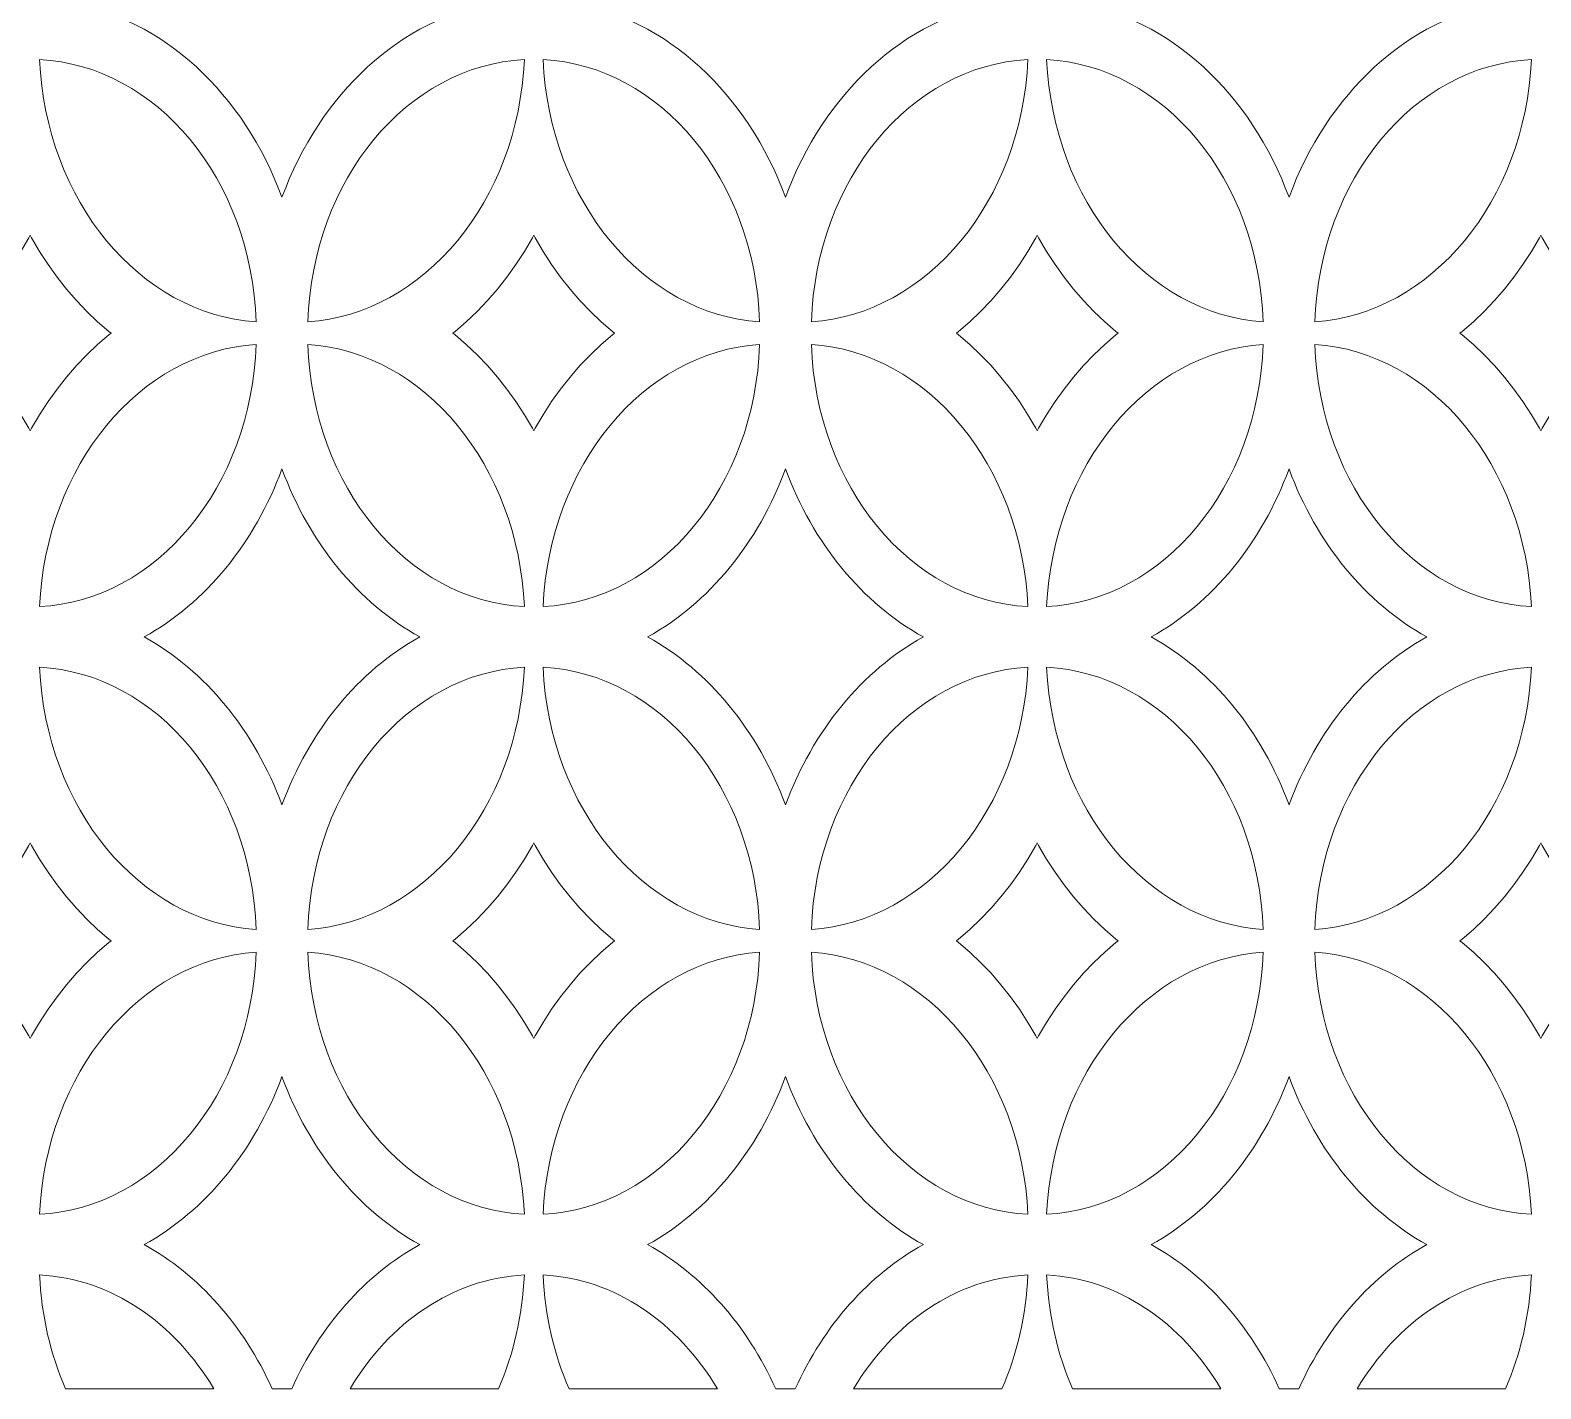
# Model space of a CAD drawing. Header units: millimetres. Extents: x -1200 to 1200, y -590 to 590.
# Drawn here: x -674 to -31, y -590 to -12 of the extents above; entities that cross this region are included whole.
import ezdxf

# ---------------------------------------------------------------- set-up
doc = ezdxf.new("R2010")
doc.units = ezdxf.units.MM
doc.header["$MEASUREMENT"] = 0
doc.layers.add('Layer 1', color=7, linetype='Continuous')

msp = doc.modelspace()

# ---------------------------------------------------------------- linework, layer by layer
at = {"layer": 'Layer 1', "color": 250, "lineweight": 20}
for points, knots in [([(-566.4769, 82.8927), (-550.2443, 38.8573), (-516.0277, 6.6528), (-475.1408, -0.0266), (-516.0319, -6.706), (-550.2443, -38.9105), (-566.4769, -82.9459), (-582.7095, -38.9105), (-616.9219, -6.706), (-657.813, -0.0266), (-616.9219, 6.6528), (-582.7095, 38.8573), (-566.4769, 82.8927)], [0, 0, 0, 0, 0.25, 0.25, 0.25, 0.5, 0.5, 0.5, 0.75, 0.75, 0.75, 1, 1, 1, 1]), ([(-260.8259, -0.0266), (-301.7128, -6.706), (-335.9294, -38.9105), (-352.1578, -82.9459), (-368.3862, -38.9105), (-402.607, -6.706), (-443.4897, -0.0266), (-443.4897, -0.0266), (-443.4982, -0.0266), (-443.4982, -0.0266), (-402.607, 6.6528), (-368.3862, 38.8573), (-352.1578, 82.8927), (-335.9299, 38.8588), (-301.7151, 6.655), (-260.8259, -0.0266)], [0, 0, 0, 0, 0.2, 0.2, 0.2, 0.4, 0.4, 0.4, 0.6, 0.6, 0.6, 0.8, 0.8, 0.8, 1, 1, 1, 1]), ([(-137.8429, 82.8927), (-121.606, 38.8573), (-87.3937, 6.6528), (-46.5026, -0.0266), (-87.3937, -6.706), (-121.606, -38.9105), (-137.8429, -82.9459), (-154.0756, -38.9105), (-188.2837, -6.706), (-229.1748, -0.0266), (-188.2837, 6.6528), (-154.0756, 38.8573), (-137.8429, 82.8927)], [0, 0, 0, 0, 0.25, 0.25, 0.25, 0.5, 0.5, 0.5, 0.75, 0.75, 0.75, 1, 1, 1, 1]), ([(-669.6398, -24.3336), (-619.6782, -26.8009), (-579.5292, -75.3993), (-577.4853, -135.8957), (-627.1331, -132.5922), (-666.9217, -84.4325), (-669.6398, -24.3336)], [0, 0, 0, 0, 0.5, 0.5, 0.5, 1, 1, 1, 1]), ([(-463.3055, -24.3336), (-466.028, -84.4325), (-505.8166, -132.5922), (-555.4643, -135.8957), (-553.4247, -75.3993), (-513.2756, -26.8009), (-463.3055, -24.3336)], [0, 0, 0, 0, 0.5, 0.5, 0.5, 1, 1, 1, 1]), ([(-455.3249, -24.3336), (-405.3591, -26.8009), (-365.2101, -75.3993), (-363.1662, -135.8957), (-412.8182, -132.5922), (-452.6025, -84.4325), (-455.3249, -24.3336)], [0, 0, 0, 0, 0.5, 0.5, 0.5, 1, 1, 1, 1]), ([(-248.9907, -24.3336), (-251.7131, -84.4325), (-291.5017, -132.5922), (-341.1495, -135.8957), (-339.1055, -75.3993), (-298.9565, -26.8009), (-248.9907, -24.3336)], [0, 0, 0, 0, 0.5, 0.5, 0.5, 1, 1, 1, 1]), ([(-241.0058, -24.3336), (-191.0442, -26.8009), (-150.8909, -75.3993), (-148.8513, -135.8957), (-198.499, -132.5922), (-238.2877, -84.4325), (-241.0058, -24.3336)], [0, 0, 0, 0, 0.5, 0.5, 0.5, 1, 1, 1, 1]), ([(-34.6758, -24.3336), (-37.394, -84.4325), (-77.1826, -132.5922), (-126.8304, -135.8957), (-124.7907, -75.3993), (-84.6374, -26.8009), (-34.6758, -24.3336)], [0, 0, 0, 0, 0.5, 0.5, 0.5, 1, 1, 1, 1]), ([(-640.1726, -139.9994), (-640.1726, -139.9994), (-639.2481, -140.7221), (-639.2481, -140.7221), (-639.2481, -140.7221), (-640.1726, -141.4395), (-640.1726, -141.4395), (-640.1726, -141.4395), (-644.9431, -145.5483), (-644.9431, -145.5483), (-644.9431, -145.5483), (-649.5398, -149.9256), (-649.5398, -149.9256), (-649.5398, -149.9256), (-653.9542, -154.5557), (-653.9542, -154.5557), (-653.9542, -154.5557), (-658.182, -159.4285), (-658.182, -159.4285), (-658.182, -159.4285), (-662.2147, -164.5438), (-662.2147, -164.5438), (-662.2147, -164.5438), (-666.0354, -169.8914), (-666.0354, -169.8914), (-666.0354, -169.8914), (-669.644, -175.4507), (-669.644, -175.4507), (-669.644, -175.4507), (-673.0407, -181.2319), (-673.0407, -181.2319), (-673.0407, -181.2319), (-673.6343, -182.3572), (-673.6343, -182.3572), (-673.6343, -182.3572), (-674.228, -181.2319), (-674.228, -181.2319), (-674.228, -181.2319), (-677.6247, -175.4507), (-677.6247, -175.4507), (-677.6247, -175.4507), (-681.2291, -169.8914), (-681.2291, -169.8914), (-681.2291, -169.8914), (-685.0625, -164.5438), (-685.0625, -164.5438), (-685.0625, -164.5438), (-689.091, -159.4285), (-689.091, -159.4285), (-689.091, -159.4285), (-693.3103, -154.5505), (-693.3103, -154.5505), (-693.3103, -154.5505), (-697.7289, -149.9256), (-697.7289, -149.9256), (-697.7289, -149.9256), (-702.3256, -145.5483), (-702.3256, -145.5483), (-702.3256, -145.5483), (-707.0962, -141.4395), (-707.0962, -141.4395), (-707.0962, -141.4395), (-708.0248, -140.7221), (-708.0248, -140.7221), (-708.0248, -140.7221), (-707.0962, -139.9994), (-707.0962, -139.9994), (-707.0962, -139.9994), (-702.3256, -135.8957), (-702.3256, -135.8957), (-702.3256, -135.8957), (-697.7289, -131.5237), (-697.7289, -131.5237), (-697.7289, -131.5237), (-693.3103, -126.8987), (-693.3103, -126.8987), (-693.3103, -126.8987), (-689.091, -122.0156), (-689.091, -122.0156), (-689.091, -122.0156), (-685.0625, -116.8951), (-685.0625, -116.8951), (-685.0625, -116.8951), (-681.2291, -111.5526), (-681.2291, -111.5526), (-681.2291, -111.5526), (-677.6247, -105.9882), (-677.6247, -105.9882), (-677.6247, -105.9882), (-674.228, -100.2122), (-674.228, -100.2122), (-674.228, -100.2122), (-673.6343, -99.0972), (-673.6343, -99.0972), (-673.6343, -99.0972), (-673.0407, -100.2122), (-673.0407, -100.2122), (-673.0407, -100.2122), (-669.644, -105.9882), (-669.644, -105.9882), (-669.644, -105.9882), (-666.0354, -111.5526), (-666.0354, -111.5526), (-666.0354, -111.5526), (-662.2147, -116.9003), (-662.2147, -116.9003), (-662.2147, -116.9003), (-658.182, -122.0156), (-658.182, -122.0156), (-658.182, -122.0156), (-653.9542, -126.8936), (-653.9542, -126.8936), (-653.9542, -126.8936), (-649.5398, -131.5237), (-649.5398, -131.5237), (-649.5398, -131.5237), (-644.9431, -135.8957), (-644.9431, -135.8957), (-644.9431, -135.8957), (-640.1726, -139.9994), (-640.1726, -139.9994)], [0, 0, 0, 0, 0.025, 0.025, 0.025, 0.05, 0.05, 0.05, 0.075, 0.075, 0.075, 0.1, 0.1, 0.1, 0.125, 0.125, 0.125, 0.15, 0.15, 0.15, 0.175, 0.175, 0.175, 0.2, 0.2, 0.2, 0.225, 0.225, 0.225, 0.25, 0.25, 0.25, 0.275, 0.275, 0.275, 0.3, 0.3, 0.3, 0.325, 0.325, 0.325, 0.35, 0.35, 0.35, 0.375, 0.375, 0.375, 0.4, 0.4, 0.4, 0.425, 0.425, 0.425, 0.45, 0.45, 0.45, 0.475, 0.475, 0.475, 0.5, 0.5, 0.5, 0.525, 0.525, 0.525, 0.55, 0.55, 0.55, 0.575, 0.575, 0.575, 0.6, 0.6, 0.6, 0.625, 0.625, 0.625, 0.65, 0.65, 0.65, 0.675, 0.675, 0.675, 0.7, 0.7, 0.7, 0.725, 0.725, 0.725, 0.75, 0.75, 0.75, 0.775, 0.775, 0.775, 0.8, 0.8, 0.8, 0.825, 0.825, 0.825, 0.85, 0.85, 0.85, 0.875, 0.875, 0.875, 0.9, 0.9, 0.9, 0.925, 0.925, 0.925, 0.95, 0.95, 0.95, 0.975, 0.975, 0.975, 1, 1, 1, 1]), ([(-425.8492, -139.9994), (-425.8492, -139.9994), (-424.929, -140.7221), (-424.929, -140.7221), (-424.929, -140.7221), (-425.8492, -141.4395), (-425.8492, -141.4395), (-425.8492, -141.4395), (-430.6283, -145.5483), (-430.6283, -145.5483), (-430.6283, -145.5483), (-435.225, -149.9256), (-435.225, -149.9256), (-435.225, -149.9256), (-439.6393, -154.5557), (-439.6393, -154.5557), (-439.6393, -154.5557), (-443.8671, -159.4285), (-443.8671, -159.4285), (-443.8671, -159.4285), (-447.8913, -164.5438), (-447.8913, -164.5438), (-447.8913, -164.5438), (-451.7163, -169.8914), (-451.7163, -169.8914), (-451.7163, -169.8914), (-455.3292, -175.4507), (-455.3292, -175.4507), (-455.3292, -175.4507), (-458.7258, -181.2319), (-458.7258, -181.2319), (-458.7258, -181.2319), (-459.3195, -182.3572), (-459.3195, -182.3572), (-459.3195, -182.3572), (-459.9089, -181.2319), (-459.9089, -181.2319), (-459.9089, -181.2319), (-463.3055, -175.4507), (-463.3055, -175.4507), (-463.3055, -175.4507), (-466.9184, -169.8914), (-466.9184, -169.8914), (-466.9184, -169.8914), (-470.7434, -164.5438), (-470.7434, -164.5438), (-470.7434, -164.5438), (-474.7719, -159.4285), (-474.7719, -159.4285), (-474.7719, -159.4285), (-478.9996, -154.5505), (-478.9996, -154.5505), (-478.9996, -154.5505), (-483.4098, -149.9256), (-483.4098, -149.9256), (-483.4098, -149.9256), (-488.0107, -145.5483), (-488.0107, -145.5483), (-488.0107, -145.5483), (-492.7813, -141.4395), (-492.7813, -141.4395), (-492.7813, -141.4395), (-493.7057, -140.7221), (-493.7057, -140.7221), (-493.7057, -140.7221), (-492.7813, -139.9994), (-492.7813, -139.9994), (-492.7813, -139.9994), (-488.0107, -135.8957), (-488.0107, -135.8957), (-488.0107, -135.8957), (-483.4098, -131.5237), (-483.4098, -131.5237), (-483.4098, -131.5237), (-478.9996, -126.8987), (-478.9996, -126.8987), (-478.9996, -126.8987), (-474.7719, -122.0156), (-474.7719, -122.0156), (-474.7719, -122.0156), (-470.7434, -116.8951), (-470.7434, -116.8951), (-470.7434, -116.8951), (-466.9184, -111.5526), (-466.9184, -111.5526), (-466.9184, -111.5526), (-463.3055, -105.9882), (-463.3055, -105.9882), (-463.3055, -105.9882), (-459.9089, -100.2122), (-459.9089, -100.2122), (-459.9089, -100.2122), (-459.3195, -99.0972), (-459.3195, -99.0972), (-459.3195, -99.0972), (-458.7258, -100.2122), (-458.7258, -100.2122), (-458.7258, -100.2122), (-455.3292, -105.9882), (-455.3292, -105.9882), (-455.3292, -105.9882), (-451.7163, -111.5526), (-451.7163, -111.5526), (-451.7163, -111.5526), (-447.8913, -116.9003), (-447.8913, -116.9003), (-447.8913, -116.9003), (-443.8671, -122.0156), (-443.8671, -122.0156), (-443.8671, -122.0156), (-439.6393, -126.8936), (-439.6393, -126.8936), (-439.6393, -126.8936), (-435.225, -131.5237), (-435.225, -131.5237), (-435.225, -131.5237), (-430.6283, -135.8957), (-430.6283, -135.8957), (-430.6283, -135.8957), (-425.8492, -139.9994), (-425.8492, -139.9994)], [0, 0, 0, 0, 0.025, 0.025, 0.025, 0.05, 0.05, 0.05, 0.075, 0.075, 0.075, 0.1, 0.1, 0.1, 0.125, 0.125, 0.125, 0.15, 0.15, 0.15, 0.175, 0.175, 0.175, 0.2, 0.2, 0.2, 0.225, 0.225, 0.225, 0.25, 0.25, 0.25, 0.275, 0.275, 0.275, 0.3, 0.3, 0.3, 0.325, 0.325, 0.325, 0.35, 0.35, 0.35, 0.375, 0.375, 0.375, 0.4, 0.4, 0.4, 0.425, 0.425, 0.425, 0.45, 0.45, 0.45, 0.475, 0.475, 0.475, 0.5, 0.5, 0.5, 0.525, 0.525, 0.525, 0.55, 0.55, 0.55, 0.575, 0.575, 0.575, 0.6, 0.6, 0.6, 0.625, 0.625, 0.625, 0.65, 0.65, 0.65, 0.675, 0.675, 0.675, 0.7, 0.7, 0.7, 0.725, 0.725, 0.725, 0.75, 0.75, 0.75, 0.775, 0.775, 0.775, 0.8, 0.8, 0.8, 0.825, 0.825, 0.825, 0.85, 0.85, 0.85, 0.875, 0.875, 0.875, 0.9, 0.9, 0.9, 0.925, 0.925, 0.925, 0.95, 0.95, 0.95, 0.975, 0.975, 0.975, 1, 1, 1, 1]), ([(-211.5343, -139.9994), (-211.5343, -139.9994), (-210.6142, -140.7221), (-210.6142, -140.7221), (-210.6142, -140.7221), (-211.5343, -141.4395), (-211.5343, -141.4395), (-211.5343, -141.4395), (-216.3092, -145.5483), (-216.3092, -145.5483), (-216.3092, -145.5483), (-220.9058, -149.9256), (-220.9058, -149.9256), (-220.9058, -149.9256), (-225.3245, -154.5557), (-225.3245, -154.5557), (-225.3245, -154.5557), (-229.5438, -159.4285), (-229.5438, -159.4285), (-229.5438, -159.4285), (-233.5722, -164.5438), (-233.5722, -164.5438), (-233.5722, -164.5438), (-237.4014, -169.8914), (-237.4014, -169.8914), (-237.4014, -169.8914), (-241.0143, -175.4507), (-241.0143, -175.4507), (-241.0143, -175.4507), (-244.4067, -181.2319), (-244.4067, -181.2319), (-244.4067, -181.2319), (-245.0004, -182.3572), (-245.0004, -182.3572), (-245.0004, -182.3572), (-245.594, -181.2319), (-245.594, -181.2319), (-245.594, -181.2319), (-248.9864, -175.4507), (-248.9864, -175.4507), (-248.9864, -175.4507), (-252.5993, -169.8914), (-252.5993, -169.8914), (-252.5993, -169.8914), (-256.42, -164.5438), (-256.42, -164.5438), (-256.42, -164.5438), (-260.4485, -159.4285), (-260.4485, -159.4285), (-260.4485, -159.4285), (-264.6763, -154.5505), (-264.6763, -154.5505), (-264.6763, -154.5505), (-269.0906, -149.9256), (-269.0906, -149.9256), (-269.0906, -149.9256), (-273.6916, -145.5483), (-273.6916, -145.5483), (-273.6916, -145.5483), (-278.4664, -141.4395), (-278.4664, -141.4395), (-278.4664, -141.4395), (-279.3866, -140.7221), (-279.3866, -140.7221), (-279.3866, -140.7221), (-278.4664, -139.9994), (-278.4664, -139.9994), (-278.4664, -139.9994), (-273.6874, -135.8957), (-273.6874, -135.8957), (-273.6874, -135.8957), (-269.0906, -131.5237), (-269.0906, -131.5237), (-269.0906, -131.5237), (-264.6763, -126.8987), (-264.6763, -126.8987), (-264.6763, -126.8987), (-260.4485, -122.0156), (-260.4485, -122.0156), (-260.4485, -122.0156), (-256.42, -116.8951), (-256.42, -116.8951), (-256.42, -116.8951), (-252.5993, -111.5526), (-252.5993, -111.5526), (-252.5993, -111.5526), (-248.9864, -105.9882), (-248.9864, -105.9882), (-248.9864, -105.9882), (-245.594, -100.2122), (-245.594, -100.2122), (-245.594, -100.2122), (-245.0004, -99.0972), (-245.0004, -99.0972), (-245.0004, -99.0972), (-244.4067, -100.2122), (-244.4067, -100.2122), (-244.4067, -100.2122), (-241.0143, -105.9882), (-241.0143, -105.9882), (-241.0143, -105.9882), (-237.4014, -111.5526), (-237.4014, -111.5526), (-237.4014, -111.5526), (-233.5722, -116.9003), (-233.5722, -116.9003), (-233.5722, -116.9003), (-229.5438, -122.0156), (-229.5438, -122.0156), (-229.5438, -122.0156), (-225.3245, -126.8936), (-225.3245, -126.8936), (-225.3245, -126.8936), (-220.9058, -131.5237), (-220.9058, -131.5237), (-220.9058, -131.5237), (-216.3092, -135.8957), (-216.3092, -135.8957), (-216.3092, -135.8957), (-211.5343, -139.9994), (-211.5343, -139.9994)], [0, 0, 0, 0, 0.025, 0.025, 0.025, 0.05, 0.05, 0.05, 0.075, 0.075, 0.075, 0.1, 0.1, 0.1, 0.125, 0.125, 0.125, 0.15, 0.15, 0.15, 0.175, 0.175, 0.175, 0.2, 0.2, 0.2, 0.225, 0.225, 0.225, 0.25, 0.25, 0.25, 0.275, 0.275, 0.275, 0.3, 0.3, 0.3, 0.325, 0.325, 0.325, 0.35, 0.35, 0.35, 0.375, 0.375, 0.375, 0.4, 0.4, 0.4, 0.425, 0.425, 0.425, 0.45, 0.45, 0.45, 0.475, 0.475, 0.475, 0.5, 0.5, 0.5, 0.525, 0.525, 0.525, 0.55, 0.55, 0.55, 0.575, 0.575, 0.575, 0.6, 0.6, 0.6, 0.625, 0.625, 0.625, 0.65, 0.65, 0.65, 0.675, 0.675, 0.675, 0.7, 0.7, 0.7, 0.725, 0.725, 0.725, 0.75, 0.75, 0.75, 0.775, 0.775, 0.775, 0.8, 0.8, 0.8, 0.825, 0.825, 0.825, 0.85, 0.85, 0.85, 0.875, 0.875, 0.875, 0.9, 0.9, 0.9, 0.925, 0.925, 0.925, 0.95, 0.95, 0.95, 0.975, 0.975, 0.975, 1, 1, 1, 1]), ([(2.7805, -139.9994), (2.7805, -139.9994), (3.7049, -140.7221), (3.7049, -140.7221), (3.7049, -140.7221), (2.7805, -141.4395), (2.7805, -141.4395), (2.7805, -141.4395), (-1.9901, -145.5483), (-1.9901, -145.5483), (-1.9901, -145.5483), (-6.5867, -149.9256), (-6.5867, -149.9256), (-6.5867, -149.9256), (-11.0053, -154.5557), (-11.0053, -154.5557), (-11.0053, -154.5557), (-15.2289, -159.4285), (-15.2289, -159.4285), (-15.2289, -159.4285), (-19.2574, -164.5438), (-19.2574, -164.5438), (-19.2574, -164.5438), (-23.078, -169.8914), (-23.078, -169.8914), (-23.078, -169.8914), (-26.6909, -175.4507), (-26.6909, -175.4507), (-26.6909, -175.4507), (-30.0876, -181.2319), (-30.0876, -181.2319), (-30.0876, -181.2319), (-30.6812, -182.3572), (-30.6812, -182.3572), (-30.6812, -182.3572), (-31.2749, -181.2319), (-31.2749, -181.2319), (-31.2749, -181.2319), (-34.6715, -175.4507), (-34.6715, -175.4507), (-34.6715, -175.4507), (-38.2802, -169.8914), (-38.2802, -169.8914), (-38.2802, -169.8914), (-42.1051, -164.5438), (-42.1051, -164.5438), (-42.1051, -164.5438), (-46.1336, -159.4285), (-46.1336, -159.4285), (-46.1336, -159.4285), (-50.3614, -154.5505), (-50.3614, -154.5505), (-50.3614, -154.5505), (-54.7757, -149.9256), (-54.7757, -149.9256), (-54.7757, -149.9256), (-59.3725, -145.5483), (-59.3725, -145.5483), (-59.3725, -145.5483), (-64.1473, -141.4395), (-64.1473, -141.4395), (-64.1473, -141.4395), (-65.0717, -140.7221), (-65.0717, -140.7221), (-65.0717, -140.7221), (-64.1473, -139.9994), (-64.1473, -139.9994), (-64.1473, -139.9994), (-59.3725, -135.8957), (-59.3725, -135.8957), (-59.3725, -135.8957), (-54.7757, -131.5237), (-54.7757, -131.5237), (-54.7757, -131.5237), (-50.3614, -126.8987), (-50.3614, -126.8987), (-50.3614, -126.8987), (-46.1336, -122.0156), (-46.1336, -122.0156), (-46.1336, -122.0156), (-42.1051, -116.8951), (-42.1051, -116.8951), (-42.1051, -116.8951), (-38.2802, -111.5526), (-38.2802, -111.5526), (-38.2802, -111.5526), (-34.6715, -105.9882), (-34.6715, -105.9882), (-34.6715, -105.9882), (-31.2749, -100.2122), (-31.2749, -100.2122), (-31.2749, -100.2122), (-30.6812, -99.0972), (-30.6812, -99.0972), (-30.6812, -99.0972), (-30.0876, -100.2122), (-30.0876, -100.2122), (-30.0876, -100.2122), (-26.6909, -105.9882), (-26.6909, -105.9882), (-26.6909, -105.9882), (-23.0823, -111.5526), (-23.0823, -111.5526), (-23.0823, -111.5526), (-19.2574, -116.9003), (-19.2574, -116.9003), (-19.2574, -116.9003), (-15.2289, -122.0156), (-15.2289, -122.0156), (-15.2289, -122.0156), (-11.0053, -126.8936), (-11.0053, -126.8936), (-11.0053, -126.8936), (-6.5867, -131.5237), (-6.5867, -131.5237), (-6.5867, -131.5237), (-1.9901, -135.8957), (-1.9901, -135.8957), (-1.9901, -135.8957), (2.7805, -139.9994), (2.7805, -139.9994)], [0, 0, 0, 0, 0.025, 0.025, 0.025, 0.05, 0.05, 0.05, 0.075, 0.075, 0.075, 0.1, 0.1, 0.1, 0.125, 0.125, 0.125, 0.15, 0.15, 0.15, 0.175, 0.175, 0.175, 0.2, 0.2, 0.2, 0.225, 0.225, 0.225, 0.25, 0.25, 0.25, 0.275, 0.275, 0.275, 0.3, 0.3, 0.3, 0.325, 0.325, 0.325, 0.35, 0.35, 0.35, 0.375, 0.375, 0.375, 0.4, 0.4, 0.4, 0.425, 0.425, 0.425, 0.45, 0.45, 0.45, 0.475, 0.475, 0.475, 0.5, 0.5, 0.5, 0.525, 0.525, 0.525, 0.55, 0.55, 0.55, 0.575, 0.575, 0.575, 0.6, 0.6, 0.6, 0.625, 0.625, 0.625, 0.65, 0.65, 0.65, 0.675, 0.675, 0.675, 0.7, 0.7, 0.7, 0.725, 0.725, 0.725, 0.75, 0.75, 0.75, 0.775, 0.775, 0.775, 0.8, 0.8, 0.8, 0.825, 0.825, 0.825, 0.85, 0.85, 0.85, 0.875, 0.875, 0.875, 0.9, 0.9, 0.9, 0.925, 0.925, 0.925, 0.95, 0.95, 0.95, 0.975, 0.975, 0.975, 1, 1, 1, 1]), ([(-577.4853, -145.5586), (-579.5292, -206.0447), (-619.6782, -254.6432), (-669.6398, -257.1105), (-666.9217, -197.0116), (-627.1331, -148.8468), (-577.4853, -145.5586)], [0, 0, 0, 0, 0.5, 0.5, 0.5, 1, 1, 1, 1]), ([(-555.4643, -145.5586), (-505.8166, -148.8468), (-466.028, -197.0116), (-463.3055, -257.1105), (-513.2756, -254.6432), (-553.4247, -206.0447), (-555.4643, -145.5586)], [0, 0, 0, 0, 0.5, 0.5, 0.5, 1, 1, 1, 1]), ([(-363.1662, -145.5586), (-365.2058, -206.0447), (-405.3591, -254.6432), (-455.3249, -257.1105), (-452.6025, -197.0116), (-412.8182, -148.8468), (-363.1662, -145.5586)], [0, 0, 0, 0, 0.5, 0.5, 0.5, 1, 1, 1, 1]), ([(-341.1495, -145.5586), (-291.5017, -148.8468), (-251.7131, -197.0116), (-248.9907, -257.1105), (-298.9565, -254.6432), (-339.1055, -206.0447), (-341.1495, -145.5586)], [0, 0, 0, 0, 0.5, 0.5, 0.5, 1, 1, 1, 1]), ([(-148.8513, -145.5586), (-150.8909, -206.0447), (-191.0442, -254.6432), (-241.0058, -257.1105), (-238.2877, -197.0116), (-198.499, -148.8468), (-148.8513, -145.5586)], [0, 0, 0, 0, 0.5, 0.5, 0.5, 1, 1, 1, 1]), ([(-126.8304, -145.5586), (-77.1783, -148.8468), (-37.394, -197.0116), (-34.6758, -257.1105), (-84.6374, -254.6432), (-124.7907, -206.0447), (-126.8304, -145.5586)], [0, 0, 0, 0, 0.5, 0.5, 0.5, 1, 1, 1, 1]), ([(-566.4769, -198.5137), (-554.807, -230.171), (-533.8505, -255.6962), (-507.7969, -270.0409), (-533.8505, -284.3803), (-554.807, -309.921), (-566.4769, -341.5681), (-578.1425, -309.921), (-599.1033, -284.3803), (-625.1527, -270.0409), (-599.1033, -255.6962), (-578.1425, -230.171), (-566.4769, -198.5137)], [0, 0, 0, 0, 0.25, 0.25, 0.25, 0.5, 0.5, 0.5, 0.75, 0.75, 0.75, 1, 1, 1, 1]), ([(-352.1578, -198.5137), (-340.4879, -230.171), (-319.5272, -255.6962), (-293.482, -270.0409), (-319.5272, -284.3803), (-340.4879, -309.921), (-352.1578, -341.5681), (-363.8276, -309.921), (-384.7842, -284.3803), (-410.8336, -270.0409), (-384.7842, -255.6962), (-363.8276, -230.171), (-352.1578, -198.5137)], [0, 0, 0, 0, 0.25, 0.25, 0.25, 0.5, 0.5, 0.5, 0.75, 0.75, 0.75, 1, 1, 1, 1]), ([(-137.8429, -198.5137), (-126.1688, -230.171), (-105.2123, -255.6962), (-79.1629, -270.0409), (-105.2123, -284.3803), (-126.1688, -309.921), (-137.8429, -341.5681), (-149.5085, -309.921), (-170.4693, -284.3803), (-196.5145, -270.0409), (-170.4693, -255.6962), (-149.5085, -230.171), (-137.8429, -198.5137)], [0, 0, 0, 0, 0.25, 0.25, 0.25, 0.5, 0.5, 0.5, 0.75, 0.75, 0.75, 1, 1, 1, 1]), ([(-669.6398, -282.966), (-619.6782, -285.4386), (-579.5292, -334.037), (-577.4853, -394.5282), (-627.1331, -391.2298), (-666.9217, -343.065), (-669.6398, -282.966)], [0, 0, 0, 0, 0.5, 0.5, 0.5, 1, 1, 1, 1]), ([(-463.3055, -282.966), (-466.028, -343.065), (-505.8166, -391.2298), (-555.4643, -394.5282), (-553.4247, -334.0422), (-513.2756, -285.4386), (-463.3055, -282.966)], [0, 0, 0, 0, 0.5, 0.5, 0.5, 1, 1, 1, 1]), ([(-455.3249, -282.966), (-405.3591, -285.4386), (-365.2101, -334.037), (-363.1662, -394.5282), (-412.8182, -391.2298), (-452.6025, -343.065), (-455.3249, -282.966)], [0, 0, 0, 0, 0.5, 0.5, 0.5, 1, 1, 1, 1]), ([(-248.9907, -282.966), (-251.7131, -343.065), (-291.5017, -391.2298), (-341.1495, -394.5282), (-339.1055, -334.0422), (-298.9565, -285.4386), (-248.9907, -282.966)], [0, 0, 0, 0, 0.5, 0.5, 0.5, 1, 1, 1, 1]), ([(-241.0058, -282.966), (-191.0442, -285.4386), (-150.8909, -334.037), (-148.8513, -394.5282), (-198.499, -391.2298), (-238.2877, -343.065), (-241.0058, -282.966)], [0, 0, 0, 0, 0.5, 0.5, 0.5, 1, 1, 1, 1]), ([(-126.8304, -394.5282), (-124.7907, -334.0422), (-84.6374, -285.4386), (-34.6758, -282.966), (-37.394, -343.065), (-77.1826, -391.2298), (-126.8304, -394.5282)], [0, 0, 0, 0, 0.5, 0.5, 0.5, 1, 1, 1, 1]), ([(-640.1726, -398.6422), (-640.1726, -398.6422), (-639.2481, -399.3597), (-639.2481, -399.3597), (-639.2481, -399.3597), (-640.1726, -400.072), (-640.1726, -400.072), (-640.1726, -400.072), (-644.9431, -404.1808), (-644.9431, -404.1808), (-644.9431, -404.1808), (-649.5398, -408.558), (-649.5398, -408.558), (-649.5398, -408.558), (-653.9542, -413.1881), (-653.9542, -413.1881), (-653.9542, -413.1881), (-658.182, -418.0661), (-658.182, -418.0661), (-658.182, -418.0661), (-662.2147, -423.1814), (-662.2147, -423.1814), (-662.2147, -423.1814), (-666.0354, -428.5239), (-666.0354, -428.5239), (-666.0354, -428.5239), (-669.644, -434.0883), (-669.644, -434.0883), (-669.644, -434.0883), (-673.0407, -439.8695), (-673.0407, -439.8695), (-673.0407, -439.8695), (-673.6343, -440.9845), (-673.6343, -440.9845), (-673.6343, -440.9845), (-674.228, -439.8695), (-674.228, -439.8695), (-674.228, -439.8695), (-677.6247, -434.0883), (-677.6247, -434.0883), (-677.6247, -434.0883), (-681.2291, -428.5239), (-681.2291, -428.5239), (-681.2291, -428.5239), (-685.0625, -423.1814), (-685.0625, -423.1814), (-685.0625, -423.1814), (-689.091, -418.0661), (-689.091, -418.0661), (-689.091, -418.0661), (-693.3103, -413.1881), (-693.3103, -413.1881), (-693.3103, -413.1881), (-697.7289, -408.558), (-697.7289, -408.558), (-697.7289, -408.558), (-702.3256, -404.1808), (-702.3256, -404.1808), (-702.3256, -404.1808), (-707.0962, -400.072), (-707.0962, -400.072), (-707.0962, -400.072), (-708.0248, -399.3597), (-708.0248, -399.3597), (-708.0248, -399.3597), (-707.0962, -398.6422), (-707.0962, -398.6422), (-707.0962, -398.6422), (-702.3256, -394.5282), (-702.3256, -394.5282), (-702.3256, -394.5282), (-697.7289, -390.1613), (-697.7289, -390.1613), (-697.7289, -390.1613), (-693.3103, -385.5312), (-693.3103, -385.5312), (-693.3103, -385.5312), (-689.091, -380.6481), (-689.091, -380.6481), (-689.091, -380.6481), (-685.0625, -375.5379), (-685.0625, -375.5379), (-685.0625, -375.5379), (-681.2291, -370.1903), (-681.2291, -370.1903), (-681.2291, -370.1903), (-677.6247, -364.6258), (-677.6247, -364.6258), (-677.6247, -364.6258), (-674.228, -358.8498), (-674.228, -358.8498), (-674.228, -358.8498), (-673.6343, -357.7297), (-673.6343, -357.7297), (-673.6343, -357.7297), (-673.0407, -358.8498), (-673.0407, -358.8498), (-673.0407, -358.8498), (-669.644, -364.6207), (-669.644, -364.6207), (-669.644, -364.6207), (-666.0354, -370.1903), (-666.0354, -370.1903), (-666.0354, -370.1903), (-662.2147, -375.5379), (-662.2147, -375.5379), (-662.2147, -375.5379), (-658.182, -380.6481), (-658.182, -380.6481), (-658.182, -380.6481), (-653.9542, -385.526), (-653.9542, -385.526), (-653.9542, -385.526), (-649.5398, -390.1562), (-649.5398, -390.1562), (-649.5398, -390.1562), (-644.9431, -394.5282), (-644.9431, -394.5282), (-644.9431, -394.5282), (-640.1726, -398.6422), (-640.1726, -398.6422)], [0, 0, 0, 0, 0.025, 0.025, 0.025, 0.05, 0.05, 0.05, 0.075, 0.075, 0.075, 0.1, 0.1, 0.1, 0.125, 0.125, 0.125, 0.15, 0.15, 0.15, 0.175, 0.175, 0.175, 0.2, 0.2, 0.2, 0.225, 0.225, 0.225, 0.25, 0.25, 0.25, 0.275, 0.275, 0.275, 0.3, 0.3, 0.3, 0.325, 0.325, 0.325, 0.35, 0.35, 0.35, 0.375, 0.375, 0.375, 0.4, 0.4, 0.4, 0.425, 0.425, 0.425, 0.45, 0.45, 0.45, 0.475, 0.475, 0.475, 0.5, 0.5, 0.5, 0.525, 0.525, 0.525, 0.55, 0.55, 0.55, 0.575, 0.575, 0.575, 0.6, 0.6, 0.6, 0.625, 0.625, 0.625, 0.65, 0.65, 0.65, 0.675, 0.675, 0.675, 0.7, 0.7, 0.7, 0.725, 0.725, 0.725, 0.75, 0.75, 0.75, 0.775, 0.775, 0.775, 0.8, 0.8, 0.8, 0.825, 0.825, 0.825, 0.85, 0.85, 0.85, 0.875, 0.875, 0.875, 0.9, 0.9, 0.9, 0.925, 0.925, 0.925, 0.95, 0.95, 0.95, 0.975, 0.975, 0.975, 1, 1, 1, 1]), ([(-425.8492, -398.6422), (-425.8492, -398.6422), (-424.929, -399.3597), (-424.929, -399.3597), (-424.929, -399.3597), (-425.8492, -400.072), (-425.8492, -400.072), (-425.8492, -400.072), (-430.6283, -404.1808), (-430.6283, -404.1808), (-430.6283, -404.1808), (-435.225, -408.558), (-435.225, -408.558), (-435.225, -408.558), (-439.6393, -413.1881), (-439.6393, -413.1881), (-439.6393, -413.1881), (-443.8671, -418.0661), (-443.8671, -418.0661), (-443.8671, -418.0661), (-447.8913, -423.1814), (-447.8913, -423.1814), (-447.8913, -423.1814), (-451.7163, -428.5239), (-451.7163, -428.5239), (-451.7163, -428.5239), (-455.3292, -434.0883), (-455.3292, -434.0883), (-455.3292, -434.0883), (-458.7258, -439.8695), (-458.7258, -439.8695), (-458.7258, -439.8695), (-459.3195, -440.9845), (-459.3195, -440.9845), (-459.3195, -440.9845), (-459.9089, -439.8695), (-459.9089, -439.8695), (-459.9089, -439.8695), (-463.3055, -434.0883), (-463.3055, -434.0883), (-463.3055, -434.0883), (-466.9184, -428.5239), (-466.9184, -428.5239), (-466.9184, -428.5239), (-470.7434, -423.1814), (-470.7434, -423.1814), (-470.7434, -423.1814), (-474.7719, -418.0661), (-474.7719, -418.0661), (-474.7719, -418.0661), (-478.9996, -413.1881), (-478.9996, -413.1881), (-478.9996, -413.1881), (-483.4098, -408.558), (-483.4098, -408.558), (-483.4098, -408.558), (-488.0107, -404.1808), (-488.0107, -404.1808), (-488.0107, -404.1808), (-492.7813, -400.072), (-492.7813, -400.072), (-492.7813, -400.072), (-493.7057, -399.3597), (-493.7057, -399.3597), (-493.7057, -399.3597), (-492.7813, -398.6422), (-492.7813, -398.6422), (-492.7813, -398.6422), (-488.0107, -394.5282), (-488.0107, -394.5282), (-488.0107, -394.5282), (-483.4098, -390.1613), (-483.4098, -390.1613), (-483.4098, -390.1613), (-478.9996, -385.5312), (-478.9996, -385.5312), (-478.9996, -385.5312), (-474.7719, -380.6481), (-474.7719, -380.6481), (-474.7719, -380.6481), (-470.7434, -375.5379), (-470.7434, -375.5379), (-470.7434, -375.5379), (-466.9184, -370.1903), (-466.9184, -370.1903), (-466.9184, -370.1903), (-463.3055, -364.6258), (-463.3055, -364.6258), (-463.3055, -364.6258), (-459.9089, -358.8498), (-459.9089, -358.8498), (-459.9089, -358.8498), (-459.3195, -357.7297), (-459.3195, -357.7297), (-459.3195, -357.7297), (-458.7258, -358.8498), (-458.7258, -358.8498), (-458.7258, -358.8498), (-455.3292, -364.6207), (-455.3292, -364.6207), (-455.3292, -364.6207), (-451.7163, -370.1903), (-451.7163, -370.1903), (-451.7163, -370.1903), (-447.8913, -375.5379), (-447.8913, -375.5379), (-447.8913, -375.5379), (-443.8671, -380.6481), (-443.8671, -380.6481), (-443.8671, -380.6481), (-439.6393, -385.526), (-439.6393, -385.526), (-439.6393, -385.526), (-435.225, -390.1562), (-435.225, -390.1562), (-435.225, -390.1562), (-430.6283, -394.5282), (-430.6283, -394.5282), (-430.6283, -394.5282), (-425.8492, -398.6422), (-425.8492, -398.6422)], [0, 0, 0, 0, 0.025, 0.025, 0.025, 0.05, 0.05, 0.05, 0.075, 0.075, 0.075, 0.1, 0.1, 0.1, 0.125, 0.125, 0.125, 0.15, 0.15, 0.15, 0.175, 0.175, 0.175, 0.2, 0.2, 0.2, 0.225, 0.225, 0.225, 0.25, 0.25, 0.25, 0.275, 0.275, 0.275, 0.3, 0.3, 0.3, 0.325, 0.325, 0.325, 0.35, 0.35, 0.35, 0.375, 0.375, 0.375, 0.4, 0.4, 0.4, 0.425, 0.425, 0.425, 0.45, 0.45, 0.45, 0.475, 0.475, 0.475, 0.5, 0.5, 0.5, 0.525, 0.525, 0.525, 0.55, 0.55, 0.55, 0.575, 0.575, 0.575, 0.6, 0.6, 0.6, 0.625, 0.625, 0.625, 0.65, 0.65, 0.65, 0.675, 0.675, 0.675, 0.7, 0.7, 0.7, 0.725, 0.725, 0.725, 0.75, 0.75, 0.75, 0.775, 0.775, 0.775, 0.8, 0.8, 0.8, 0.825, 0.825, 0.825, 0.85, 0.85, 0.85, 0.875, 0.875, 0.875, 0.9, 0.9, 0.9, 0.925, 0.925, 0.925, 0.95, 0.95, 0.95, 0.975, 0.975, 0.975, 1, 1, 1, 1]), ([(-211.5343, -398.6422), (-211.5343, -398.6422), (-210.6142, -399.3597), (-210.6142, -399.3597), (-210.6142, -399.3597), (-211.5343, -400.072), (-211.5343, -400.072), (-211.5343, -400.072), (-216.3092, -404.1808), (-216.3092, -404.1808), (-216.3092, -404.1808), (-220.9058, -408.558), (-220.9058, -408.558), (-220.9058, -408.558), (-225.3245, -413.1881), (-225.3245, -413.1881), (-225.3245, -413.1881), (-229.5438, -418.0661), (-229.5438, -418.0661), (-229.5438, -418.0661), (-233.5722, -423.1814), (-233.5722, -423.1814), (-233.5722, -423.1814), (-237.4014, -428.5239), (-237.4014, -428.5239), (-237.4014, -428.5239), (-241.0143, -434.0883), (-241.0143, -434.0883), (-241.0143, -434.0883), (-244.4067, -439.8695), (-244.4067, -439.8695), (-244.4067, -439.8695), (-245.0004, -440.9845), (-245.0004, -440.9845), (-245.0004, -440.9845), (-245.594, -439.8695), (-245.594, -439.8695), (-245.594, -439.8695), (-248.9864, -434.0883), (-248.9864, -434.0883), (-248.9864, -434.0883), (-252.5993, -428.5239), (-252.5993, -428.5239), (-252.5993, -428.5239), (-256.42, -423.1814), (-256.42, -423.1814), (-256.42, -423.1814), (-260.4485, -418.0661), (-260.4485, -418.0661), (-260.4485, -418.0661), (-264.6763, -413.1881), (-264.6763, -413.1881), (-264.6763, -413.1881), (-269.0906, -408.558), (-269.0906, -408.558), (-269.0906, -408.558), (-273.6916, -404.1808), (-273.6916, -404.1808), (-273.6916, -404.1808), (-278.4664, -400.072), (-278.4664, -400.072), (-278.4664, -400.072), (-279.3866, -399.3597), (-279.3866, -399.3597), (-279.3866, -399.3597), (-278.4664, -398.6422), (-278.4664, -398.6422), (-278.4664, -398.6422), (-273.6874, -394.5282), (-273.6874, -394.5282), (-273.6874, -394.5282), (-269.0906, -390.1613), (-269.0906, -390.1613), (-269.0906, -390.1613), (-264.6763, -385.5312), (-264.6763, -385.5312), (-264.6763, -385.5312), (-260.4485, -380.6481), (-260.4485, -380.6481), (-260.4485, -380.6481), (-256.42, -375.5379), (-256.42, -375.5379), (-256.42, -375.5379), (-252.5993, -370.1903), (-252.5993, -370.1903), (-252.5993, -370.1903), (-248.9864, -364.6258), (-248.9864, -364.6258), (-248.9864, -364.6258), (-245.594, -358.8498), (-245.594, -358.8498), (-245.594, -358.8498), (-245.0004, -357.7297), (-245.0004, -357.7297), (-245.0004, -357.7297), (-244.4067, -358.8498), (-244.4067, -358.8498), (-244.4067, -358.8498), (-241.0143, -364.6207), (-241.0143, -364.6207), (-241.0143, -364.6207), (-237.4014, -370.1903), (-237.4014, -370.1903), (-237.4014, -370.1903), (-233.5722, -375.5379), (-233.5722, -375.5379), (-233.5722, -375.5379), (-229.5438, -380.6481), (-229.5438, -380.6481), (-229.5438, -380.6481), (-225.3245, -385.526), (-225.3245, -385.526), (-225.3245, -385.526), (-220.9058, -390.1562), (-220.9058, -390.1562), (-220.9058, -390.1562), (-216.3092, -394.5282), (-216.3092, -394.5282), (-216.3092, -394.5282), (-211.5343, -398.6422), (-211.5343, -398.6422)], [0, 0, 0, 0, 0.025, 0.025, 0.025, 0.05, 0.05, 0.05, 0.075, 0.075, 0.075, 0.1, 0.1, 0.1, 0.125, 0.125, 0.125, 0.15, 0.15, 0.15, 0.175, 0.175, 0.175, 0.2, 0.2, 0.2, 0.225, 0.225, 0.225, 0.25, 0.25, 0.25, 0.275, 0.275, 0.275, 0.3, 0.3, 0.3, 0.325, 0.325, 0.325, 0.35, 0.35, 0.35, 0.375, 0.375, 0.375, 0.4, 0.4, 0.4, 0.425, 0.425, 0.425, 0.45, 0.45, 0.45, 0.475, 0.475, 0.475, 0.5, 0.5, 0.5, 0.525, 0.525, 0.525, 0.55, 0.55, 0.55, 0.575, 0.575, 0.575, 0.6, 0.6, 0.6, 0.625, 0.625, 0.625, 0.65, 0.65, 0.65, 0.675, 0.675, 0.675, 0.7, 0.7, 0.7, 0.725, 0.725, 0.725, 0.75, 0.75, 0.75, 0.775, 0.775, 0.775, 0.8, 0.8, 0.8, 0.825, 0.825, 0.825, 0.85, 0.85, 0.85, 0.875, 0.875, 0.875, 0.9, 0.9, 0.9, 0.925, 0.925, 0.925, 0.95, 0.95, 0.95, 0.975, 0.975, 0.975, 1, 1, 1, 1]), ([(2.7805, -398.6422), (2.7805, -398.6422), (3.7049, -399.3597), (3.7049, -399.3597), (3.7049, -399.3597), (2.7805, -400.072), (2.7805, -400.072), (2.7805, -400.072), (-1.9901, -404.1808), (-1.9901, -404.1808), (-1.9901, -404.1808), (-6.5867, -408.558), (-6.5867, -408.558), (-6.5867, -408.558), (-11.0053, -413.1881), (-11.0053, -413.1881), (-11.0053, -413.1881), (-15.2289, -418.0661), (-15.2289, -418.0661), (-15.2289, -418.0661), (-19.2574, -423.1814), (-19.2574, -423.1814), (-19.2574, -423.1814), (-23.078, -428.5239), (-23.078, -428.5239), (-23.078, -428.5239), (-26.6909, -434.0883), (-26.6909, -434.0883), (-26.6909, -434.0883), (-30.0876, -439.8695), (-30.0876, -439.8695), (-30.0876, -439.8695), (-30.6812, -440.9845), (-30.6812, -440.9845), (-30.6812, -440.9845), (-31.2749, -439.8695), (-31.2749, -439.8695), (-31.2749, -439.8695), (-34.6715, -434.0883), (-34.6715, -434.0883), (-34.6715, -434.0883), (-38.2802, -428.5239), (-38.2802, -428.5239), (-38.2802, -428.5239), (-42.1051, -423.1814), (-42.1051, -423.1814), (-42.1051, -423.1814), (-46.1336, -418.0661), (-46.1336, -418.0661), (-46.1336, -418.0661), (-50.3614, -413.1881), (-50.3614, -413.1881), (-50.3614, -413.1881), (-54.7757, -408.558), (-54.7757, -408.558), (-54.7757, -408.558), (-59.3725, -404.1808), (-59.3725, -404.1808), (-59.3725, -404.1808), (-64.1473, -400.072), (-64.1473, -400.072), (-64.1473, -400.072), (-65.0717, -399.3597), (-65.0717, -399.3597), (-65.0717, -399.3597), (-64.1473, -398.6422), (-64.1473, -398.6422), (-64.1473, -398.6422), (-59.3725, -394.5282), (-59.3725, -394.5282), (-59.3725, -394.5282), (-54.7757, -390.1613), (-54.7757, -390.1613), (-54.7757, -390.1613), (-50.3614, -385.5312), (-50.3614, -385.5312), (-50.3614, -385.5312), (-46.1336, -380.6481), (-46.1336, -380.6481), (-46.1336, -380.6481), (-42.1051, -375.5379), (-42.1051, -375.5379), (-42.1051, -375.5379), (-38.2802, -370.1903), (-38.2802, -370.1903), (-38.2802, -370.1903), (-34.6715, -364.6258), (-34.6715, -364.6258), (-34.6715, -364.6258), (-31.2749, -358.8498), (-31.2749, -358.8498), (-31.2749, -358.8498), (-30.6812, -357.7297), (-30.6812, -357.7297), (-30.6812, -357.7297), (-30.0876, -358.8498), (-30.0876, -358.8498), (-30.0876, -358.8498), (-26.6909, -364.6207), (-26.6909, -364.6207), (-26.6909, -364.6207), (-23.0823, -370.1903), (-23.0823, -370.1903), (-23.0823, -370.1903), (-19.2574, -375.5379), (-19.2574, -375.5379), (-19.2574, -375.5379), (-15.2289, -380.6481), (-15.2289, -380.6481), (-15.2289, -380.6481), (-11.0053, -385.526), (-11.0053, -385.526), (-11.0053, -385.526), (-6.5867, -390.1562), (-6.5867, -390.1562), (-6.5867, -390.1562), (-1.9901, -394.5282), (-1.9901, -394.5282), (-1.9901, -394.5282), (2.7805, -398.6422), (2.7805, -398.6422)], [0, 0, 0, 0, 0.025, 0.025, 0.025, 0.05, 0.05, 0.05, 0.075, 0.075, 0.075, 0.1, 0.1, 0.1, 0.125, 0.125, 0.125, 0.15, 0.15, 0.15, 0.175, 0.175, 0.175, 0.2, 0.2, 0.2, 0.225, 0.225, 0.225, 0.25, 0.25, 0.25, 0.275, 0.275, 0.275, 0.3, 0.3, 0.3, 0.325, 0.325, 0.325, 0.35, 0.35, 0.35, 0.375, 0.375, 0.375, 0.4, 0.4, 0.4, 0.425, 0.425, 0.425, 0.45, 0.45, 0.45, 0.475, 0.475, 0.475, 0.5, 0.5, 0.5, 0.525, 0.525, 0.525, 0.55, 0.55, 0.55, 0.575, 0.575, 0.575, 0.6, 0.6, 0.6, 0.625, 0.625, 0.625, 0.65, 0.65, 0.65, 0.675, 0.675, 0.675, 0.7, 0.7, 0.7, 0.725, 0.725, 0.725, 0.75, 0.75, 0.75, 0.775, 0.775, 0.775, 0.8, 0.8, 0.8, 0.825, 0.825, 0.825, 0.85, 0.85, 0.85, 0.875, 0.875, 0.875, 0.9, 0.9, 0.9, 0.925, 0.925, 0.925, 0.95, 0.95, 0.95, 0.975, 0.975, 0.975, 1, 1, 1, 1]), ([(-577.4853, -404.1912), (-579.5292, -464.6772), (-619.6782, -513.2808), (-669.6398, -515.7533), (-666.9217, -455.6441), (-627.1331, -407.4844), (-577.4853, -404.1912)], [0, 0, 0, 0, 0.5, 0.5, 0.5, 1, 1, 1, 1]), ([(-555.4643, -404.1912), (-505.8166, -407.4844), (-466.028, -455.6544), (-463.3055, -515.7533), (-513.2756, -513.2808), (-553.4247, -464.6772), (-555.4643, -404.1912)], [0, 0, 0, 0, 0.5, 0.5, 0.5, 1, 1, 1, 1]), ([(-363.1662, -404.1912), (-365.2058, -464.6772), (-405.3591, -513.2808), (-455.3249, -515.7533), (-452.6025, -455.6441), (-412.8182, -407.4844), (-363.1662, -404.1912)], [0, 0, 0, 0, 0.5, 0.5, 0.5, 1, 1, 1, 1]), ([(-341.1495, -404.1912), (-291.5017, -407.4844), (-251.7131, -455.6544), (-248.9907, -515.7533), (-298.9565, -513.2808), (-339.1055, -464.6772), (-341.1495, -404.1912)], [0, 0, 0, 0, 0.5, 0.5, 0.5, 1, 1, 1, 1]), ([(-148.8513, -404.1912), (-150.8909, -464.6772), (-191.0442, -513.2808), (-241.0058, -515.7533), (-238.2877, -455.6441), (-198.499, -407.4844), (-148.8513, -404.1912)], [0, 0, 0, 0, 0.5, 0.5, 0.5, 1, 1, 1, 1]), ([(-126.8304, -404.1912), (-77.1783, -407.4844), (-37.394, -455.6544), (-34.6758, -515.7533), (-84.6374, -513.2808), (-124.7907, -464.6772), (-126.8304, -404.1912)], [0, 0, 0, 0, 0.5, 0.5, 0.5, 1, 1, 1, 1]), ([(-507.7969, -528.6733), (-530.9924, -541.4436), (-550.1552, -563.0871), (-562.3127, -590.0266), (-562.3127, -590.0266), (-570.6411, -590.0266), (-570.6411, -590.0266), (-582.7943, -563.0871), (-601.9572, -541.4436), (-625.1527, -528.6733), (-599.1033, -514.3338), (-578.1425, -488.7983), (-566.4769, -457.1461), (-554.807, -488.7983), (-533.8463, -514.3338), (-507.7969, -528.6733)], [0, 0, 0, 0, 0.2, 0.2, 0.2, 0.4, 0.4, 0.4, 0.6, 0.6, 0.6, 0.8, 0.8, 0.8, 1, 1, 1, 1]), ([(-293.482, -528.6733), (-316.6733, -541.4436), (-335.8361, -563.0871), (-347.9936, -590.0266), (-347.9936, -590.0266), (-356.322, -590.0266), (-356.322, -590.0266), (-368.4795, -563.0871), (-387.6381, -541.4436), (-410.8336, -528.6733), (-384.7842, -514.3338), (-363.8276, -488.7983), (-352.1578, -457.1461), (-340.4879, -488.7983), (-319.5272, -514.3338), (-293.482, -528.6733)], [0, 0, 0, 0, 0.2, 0.2, 0.2, 0.4, 0.4, 0.4, 0.6, 0.6, 0.6, 0.8, 0.8, 0.8, 1, 1, 1, 1]), ([(-79.1629, -528.6733), (-102.3584, -541.4436), (-121.5128, -563.0871), (-133.6745, -590.0266), (-133.6745, -590.0266), (-142.0071, -590.0266), (-142.0071, -590.0266), (-154.1604, -563.0871), (-173.3232, -541.4436), (-196.5188, -528.6733), (-170.4693, -514.3338), (-149.5085, -488.7983), (-137.8429, -457.1461), (-126.1688, -488.7983), (-105.2123, -514.3338), (-79.1629, -528.6733)], [0, 0, 0, 0, 0.2, 0.2, 0.2, 0.4, 0.4, 0.4, 0.6, 0.6, 0.6, 0.8, 0.8, 0.8, 1, 1, 1, 1]), ([(-669.6398, -541.5985), (-639.0997, -543.1109), (-612.2277, -561.8586), (-595.4819, -590.0266), (-595.4819, -590.0266), (-658.6018, -590.0266), (-658.6018, -590.0266), (-664.9498, -575.4187), (-668.8511, -559.0093), (-669.6398, -541.5985)], [0, 0, 0, 0, 0.33333333, 0.33333333, 0.33333333, 0.66666667, 0.66666667, 0.66666667, 1, 1, 1, 1]), ([(-463.3055, -541.5985), (-464.0943, -559.0093), (-467.9998, -575.4187), (-474.3478, -590.0266), (-474.3478, -590.0266), (-537.4719, -590.0266), (-537.4719, -590.0266), (-520.7304, -561.8586), (-493.8541, -543.1109), (-463.3055, -541.5985)], [0, 0, 0, 0, 0.33333333, 0.33333333, 0.33333333, 0.66666667, 0.66666667, 0.66666667, 1, 1, 1, 1]), ([(-455.3249, -541.5985), (-424.7806, -543.1109), (-397.9085, -561.8586), (-381.1628, -590.0266), (-381.1628, -590.0266), (-444.2827, -590.0266), (-444.2827, -590.0266), (-450.6307, -575.4187), (-454.5362, -559.0093), (-455.3249, -541.5985)], [0, 0, 0, 0, 0.33333333, 0.33333333, 0.33333333, 0.66666667, 0.66666667, 0.66666667, 1, 1, 1, 1]), ([(-248.9907, -541.5985), (-249.7794, -559.0093), (-253.6849, -575.4187), (-260.033, -590.0266), (-260.033, -590.0266), (-323.1528, -590.0266), (-323.1528, -590.0266), (-306.407, -561.8586), (-279.535, -543.1109), (-248.9907, -541.5985)], [0, 0, 0, 0, 0.33333333, 0.33333333, 0.33333333, 0.66666667, 0.66666667, 0.66666667, 1, 1, 1, 1]), ([(-241.0058, -541.5985), (-210.4657, -543.1109), (-183.5894, -561.8586), (-166.8437, -590.0266), (-166.8437, -590.0266), (-229.9678, -590.0266), (-229.9678, -590.0266), (-236.3158, -575.4187), (-240.2171, -559.0093), (-241.0058, -541.5985)], [0, 0, 0, 0, 0.33333333, 0.33333333, 0.33333333, 0.66666667, 0.66666667, 0.66666667, 1, 1, 1, 1]), ([(-34.6758, -541.5985), (-35.4645, -559.0093), (-39.3658, -575.4187), (-45.7138, -590.0266), (-45.7138, -590.0266), (-108.8379, -590.0266), (-108.8379, -590.0266), (-92.0922, -561.8586), (-65.2159, -543.1109), (-34.6758, -541.5985)], [0, 0, 0, 0, 0.33333333, 0.33333333, 0.33333333, 0.66666667, 0.66666667, 0.66666667, 1, 1, 1, 1])]:
    msp.add_open_spline(points, degree=3, knots=knots, dxfattribs=at)

doc.saveas('drawing.dxf')
